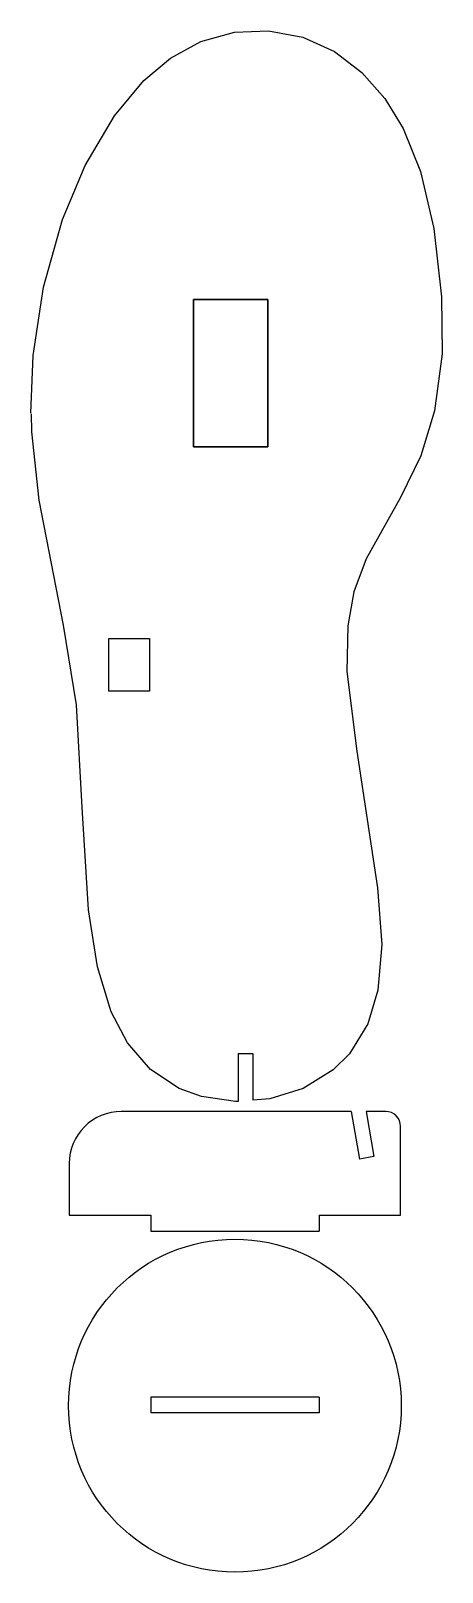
# Model space of a CAD drawing. Extents: x 676 to 832, y -56 to 529.
import ezdxf

# ---------------------------------------------------------------- set-up
doc = ezdxf.new("R2010")
doc.units = 0
doc.layers.get('0').update_dxf_attribs({"linetype": 'CONTINUOUS'})

msp = doc.modelspace()

# ---------------------------------------------------------------- linework, layer by layer
at = {"color": 3}
for p, q in [((740.64, 525), (753.38, 528.47)), ((753.38, 528.47), (766.34, 529.04)), ((766.34, 529.04), (779.31, 526.58)), ((729.04, 518.65), (740.64, 525)), ((779.31, 526.58), (791.37, 521.21)), ((791.37, 521.21), (801.83, 513.27)), ((719.03, 510.17), (729.04, 518.65)), ((707.8, 496.75), (719.03, 510.17)), ((801.83, 513.27), (810.53, 503.34)), ((810.53, 503.34), (817.47, 491.97)), ((696.68, 477.87), (707.8, 496.75)), ((817.47, 491.97), (824.05, 475.59)), ((688.1, 457.39), (696.68, 477.87)), ((824.05, 475.59), (829.1, 453.98)), ((680.8, 431.69), (688.1, 457.39)), ((829.1, 453.98), (832.08, 428.05)), ((676.92, 405.75), (680.8, 431.69)), ((832.08, 428.05), (832.31, 406.44)), ((737.9, 427.08), (766.1, 427.08)), ((737.9, 371.08), (737.9, 427.08)), ((766.1, 427.08), (737.9, 427.08)), ((737.9, 427.08), (737.9, 371.08)), ((766.1, 427.08), (766.1, 371.08)), ((766.1, 371.08), (766.1, 427.08)), ((676.03, 383.92), (676.92, 405.75)), ((832.31, 406.44), (829.38, 384.82)), ((676.48, 376.86), (676.26, 383.69)), ((829.38, 384.82), (824.22, 367.76)), ((679.2, 350.93), (676.48, 376.86)), ((766.1, 371.08), (737.9, 371.08)), ((737.9, 371.08), (766.1, 371.08)), ((824.22, 367.76), (816.52, 351.84)), ((816.52, 351.84), (803.48, 328.64)), ((688.41, 303.39), (679.2, 350.93)), ((803.48, 328.64), (798.8, 316.13)), ((798.8, 316.13), (796.43, 303.16)), ((693.33, 273.13), (688.41, 303.39)), ((796.43, 303.16), (796.14, 285.87)), ((705.67, 298.4), (721.17, 298.4)), ((705.67, 278.4), (705.67, 298.4)), ((721.17, 298.4), (721.17, 278.4)), ((796.14, 285.87), (799.93, 255.61)), ((721.17, 278.4), (705.67, 278.4)), ((695.6, 234.23), (693.33, 273.13)), ((799.93, 255.61), (807.74, 203.75)), ((697.95, 195.33), (695.6, 234.23)), ((807.74, 203.75), (809.34, 182.14)), ((701.42, 173.72), (697.95, 195.33)), ((809.34, 182.14), (807.88, 164.85)), ((706.56, 156.66), (701.42, 173.72)), ((807.88, 164.85), (804.07, 152.11)), ((712.75, 144.83), (706.56, 156.66)), ((804.07, 152.11), (797.1, 140.74)), ((721.53, 134.68), (712.75, 144.83)), ((797.1, 140.74), (790.91, 134.55)), ((732.45, 127.51), (721.53, 134.68)), ((790.91, 134.55), (779.54, 127.58)), ((740.87, 124.43), (732.45, 127.51)), ((753.83, 122.54), (740.87, 124.43)), ((766.8, 123.57), (760.32, 123.06)), ((779.54, 127.58), (766.8, 123.57)), ((754.82, 122.62), (753.83, 122.54))]:
    msp.add_line(p, q, dxfattribs=at)
for points in [[(754.82, 140.76), (754.82, 122.62)], [(754.82, 140.76), (760.32, 140.76)], [(760.32, 140.76), (760.32, 123.06)], [(797.79, 118.79), (800.92, 100.74)], [(803.37, 118.79), (806.34, 101.68)], [(806.34, 101.68), (800.92, 100.74)], [(690.66, 79.39), (721.59, 79.39)], [(721.59, 79.39), (721.59, 73.39)], [(785.55, 79.39), (816.48, 79.39)], [(785.55, 79.39), (785.55, 73.39)], [(721.59, 73.39), (785.55, 73.39)], [(721.59, 10.36), (721.59, 4.36)], [(785.55, 10.36), (721.59, 10.36)], [(785.55, 10.36), (785.55, 4.36)], [(785.55, 4.36), (721.59, 4.36)]]:
    msp.add_lwpolyline(points, dxfattribs=at)
for points in [[(797.79, 118.79), (710.36, 118.79, 0.414214), (690.66, 99.09), (690.66, 79.39)], [(816.48, 79.39), (816.48, 113.18, 0.414214), (810.87, 118.79), (803.37, 118.79)]]:
    msp.add_lwpolyline(points, format="xyb", dxfattribs=at)
msp.add_circle((753.57, 7.11), 63.2, dxfattribs=at)

doc.saveas('drawing.dxf')
